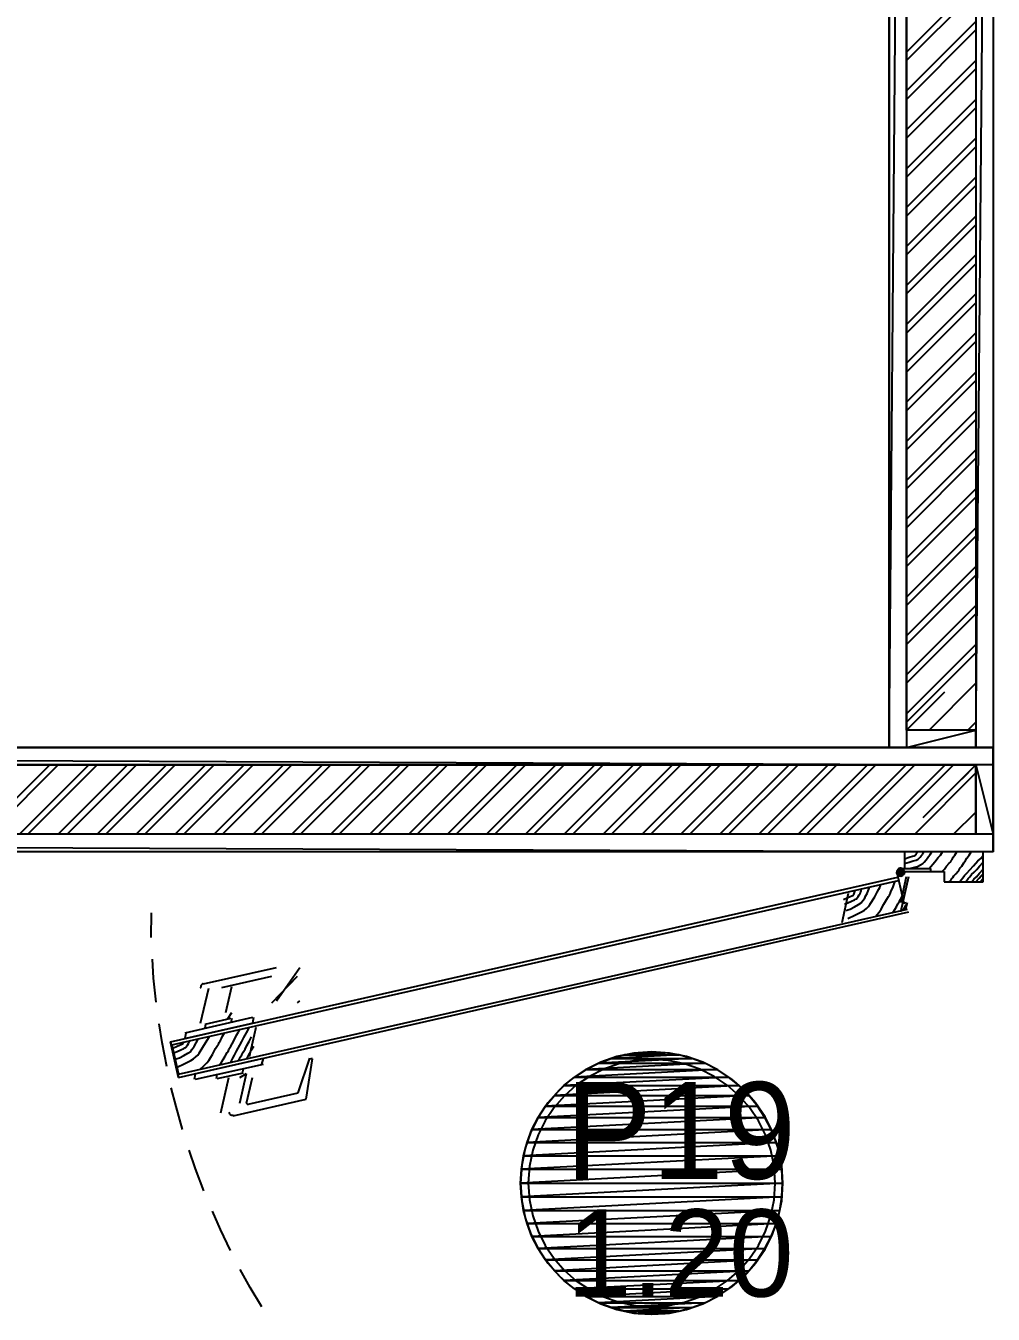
# Model space of a CAD drawing. Header units: millimetres. Extents: x 7649 to 34105, y 3983 to 25377.
# Drawn here: x 20171 to 21567, y 7701 to 9559 of the extents above; entities that cross this region are included whole.
import ezdxf

# ---------------------------------------------------------------- set-up
doc = ezdxf.new("R2010")
doc.units = ezdxf.units.MM

msp = doc.modelspace()

# ---------------------------------------------------------------- linework, layer by layer
at = {"layer": 'GEOMETRY', "color": 7}
for p, q in [((21416.25694, 11418.00556), (21416.25694, 8518.17222)), ((21416.25694, 8518.17222), (21441.65694, 11418.00556)), ((21416.25694, 8518.17222), (21441.65694, 11418.00556)), ((21441.65694, 11418.00556), (21441.65694, 8518.17222)), ((21541.66944, 11418.00556), (21541.66944, 8518.17222)), ((21541.66944, 8518.17222), (21566.54028, 11418.00556)), ((21541.66944, 8518.17222), (21566.54028, 11418.00556)), ((21566.54028, 11418.00556), (21566.54028, 8518.17222)), ((21441.65694, 9520.94306), (21541.66944, 9620.95556)), ((21441.65694, 9508.77222), (21541.66944, 9608.78472)), ((21441.65694, 9464.85139), (21541.66944, 9564.86389)), ((21441.65694, 9452.68056), (21541.66944, 9552.69306)), ((21441.65694, 9408.75972), (21541.66944, 9508.77222)), ((21441.65694, 9396.58889), (21541.66944, 9496.60139)), ((21441.65694, 9352.66806), (21541.66944, 9452.68056)), ((21441.65694, 9340.49722), (21541.66944, 9440.50972)), ((21441.65694, 9296.57639), (21541.66944, 9396.58889)), ((21441.65694, 9284.40556), (21541.66944, 9384.41806)), ((21441.65694, 9240.48472), (21541.66944, 9340.49722)), ((21441.65694, 9228.31389), (21541.66944, 9328.32639)), ((21441.65694, 9184.39306), (21541.66944, 9284.40556)), ((21441.65694, 9172.22222), (21541.66944, 9271.70556)), ((21441.65694, 9128.30139), (21541.66944, 9228.31389)), ((21441.65694, 9115.60139), (21541.66944, 9215.61389)), ((21441.65694, 9072.20972), (21541.66944, 9172.22222)), ((21441.65694, 9059.50972), (21541.66944, 9159.52222)), ((21441.65694, 9016.11806), (21541.66944, 9116.13056)), ((21441.65694, 9003.41806), (21541.66944, 9103.43056)), ((21441.65694, 8959.49722), (21541.66944, 9059.50972)), ((21441.65694, 8947.32639), (21541.66944, 9047.33889)), ((21441.65694, 8903.40556), (21541.66944, 9003.41806)), ((21441.65694, 8891.23472), (21541.66944, 8991.24722)), ((21441.65694, 8847.31389), (21541.66944, 8947.32639)), ((21441.65694, 8835.14306), (21541.66944, 8935.15556)), ((21441.65694, 8791.22222), (21541.66944, 8891.23472)), ((21441.65694, 8779.05139), (21541.66944, 8879.06389)), ((21441.65694, 8735.13056), (21541.66944, 8835.14306)), ((21441.65694, 8722.95972), (21541.66944, 8822.97222)), ((21441.65694, 8679.03889), (21541.66944, 8779.05139)), ((21441.65694, 8666.86806), (21541.66944, 8766.88056)), ((21441.65694, 8622.94722), (21541.66944, 8722.95972)), ((21441.65694, 8610.77639), (21541.66944, 8710.78889)), ((21441.65694, 8566.85556), (21541.66944, 8666.86806)), ((21441.65694, 8554.68472), (21541.66944, 8654.69722)), ((21473.93611, 8543.04306), (21541.66944, 8610.77639)), ((21441.65694, 8543.04306), (21496.69028, 8598.60556)), ((21530.02778, 8543.04306), (21541.66944, 8554.68472)), ((21441.65694, 8543.04306), (21441.65694, 8518.17222)), ((21441.65694, 8518.17222), (21541.66944, 8543.04306)), ((21541.66944, 8543.04306), (21441.65694, 8543.04306)), ((21441.65694, 8518.17222), (21541.66944, 8543.04306)), ((21541.66944, 8543.04306), (21541.66944, 8518.17222)), ((21566.54028, 8518.17222), (15666.33194, 8518.17222)), ((15666.33194, 8518.17222), (21566.54028, 8493.30139)), ((15666.33194, 8518.17222), (21566.54028, 8493.30139)), ((21441.65694, 8518.17222), (21416.25694, 8518.17222)), ((21541.66944, 8518.17222), (21441.65694, 8518.17222)), ((21566.54028, 8518.17222), (21541.66944, 8518.17222)), ((21566.54028, 8493.30139), (21566.54028, 8518.17222)), ((21566.54028, 8493.30139), (15666.33194, 8493.30139)), ((20106.04028, 8393.28889), (20206.05278, 8493.30139)), ((20118.21111, 8393.28889), (20218.22361, 8493.30139)), ((20162.13194, 8393.28889), (20262.14444, 8493.30139)), ((20174.30278, 8393.28889), (20274.31528, 8493.30139)), ((20218.22361, 8393.28889), (20318.23611, 8493.30139)), ((20230.92361, 8393.28889), (20330.93611, 8493.30139)), ((20274.31528, 8393.28889), (20374.32778, 8493.30139)), ((20287.01528, 8393.28889), (20387.02778, 8493.30139)), ((20330.40694, 8393.28889), (20430.41944, 8493.30139)), ((20343.10694, 8393.28889), (20443.11944, 8493.30139)), ((20387.02778, 8393.28889), (20486.51111, 8493.30139)), ((20399.19861, 8393.28889), (20499.21111, 8493.30139)), ((20443.11944, 8393.28889), (20543.13194, 8493.30139)), ((20455.29028, 8393.28889), (20555.30278, 8493.30139)), ((20499.21111, 8393.28889), (20599.22361, 8493.30139)), ((20511.38194, 8393.28889), (20611.39444, 8493.30139)), ((20555.30278, 8393.28889), (20655.31528, 8493.30139)), ((20567.47361, 8393.28889), (20667.48611, 8493.30139)), ((20611.39444, 8393.28889), (20711.40694, 8493.30139)), ((20623.56528, 8393.28889), (20723.57778, 8493.30139)), ((20667.48611, 8393.28889), (20767.49861, 8493.30139)), ((20679.65694, 8393.28889), (20779.66944, 8493.30139)), ((20723.57778, 8393.28889), (20823.59028, 8493.30139)), ((20735.74861, 8393.28889), (20835.76111, 8493.30139)), ((20779.66944, 8393.28889), (20879.68194, 8493.30139)), ((20791.84028, 8393.28889), (20891.85278, 8493.30139)), ((20835.76111, 8393.28889), (20935.77361, 8493.30139)), ((20847.93194, 8393.28889), (20947.94444, 8493.30139)), ((20891.85278, 8393.28889), (20991.86528, 8493.30139)), ((20904.02361, 8393.28889), (21004.03611, 8493.30139)), ((20947.94444, 8393.28889), (21047.95694, 8493.30139)), ((20960.11528, 8393.28889), (21060.12778, 8493.30139)), ((21004.03611, 8393.28889), (21104.04861, 8493.30139)), ((21016.20694, 8393.28889), (21116.21944, 8493.30139)), ((21060.12778, 8393.28889), (21160.14028, 8493.30139)), ((21072.82778, 8393.28889), (21172.84028, 8493.30139)), ((21116.21944, 8393.28889), (21216.23194, 8493.30139)), ((21128.91944, 8393.28889), (21228.93194, 8493.30139)), ((21172.31111, 8393.28889), (21272.32361, 8493.30139)), ((21185.01111, 8393.28889), (21285.02361, 8493.30139)), ((21228.40278, 8393.28889), (21328.41528, 8493.30139)), ((21241.10278, 8393.28889), (21341.11528, 8493.30139)), ((21285.02361, 8393.28889), (21385.03611, 8493.30139)), ((21297.19444, 8393.28889), (21397.20694, 8493.30139)), ((21341.11528, 8393.28889), (21441.12778, 8493.30139)), ((21353.28611, 8393.28889), (21453.29861, 8493.30139)), ((21397.20694, 8393.28889), (21497.21944, 8493.30139)), ((21409.37778, 8393.28889), (21509.39028, 8493.30139)), ((21465.46944, 8417.10139), (21541.66944, 8493.30139)), ((21521.56111, 8473.19306), (21541.66944, 8493.30139)), ((21566.54028, 8493.30139), (21541.66944, 8493.30139)), ((21541.66944, 8493.30139), (21566.54028, 8393.28889)), ((21541.66944, 8493.30139), (21566.54028, 8393.28889)), ((21541.66944, 8393.28889), (21541.66944, 8493.30139)), ((21566.54028, 8393.28889), (21566.54028, 8493.30139)), ((21453.29861, 8393.28889), (21541.66944, 8481.65972)), ((21509.39028, 8393.28889), (21541.66944, 8425.03889)), ((21566.54028, 8393.28889), (15666.33194, 8393.28889)), ((15666.33194, 8393.28889), (21566.54028, 8367.88889)), ((15666.33194, 8393.28889), (21566.54028, 8367.88889)), ((21566.54028, 8393.28889), (21541.66944, 8393.28889)), ((21566.54028, 8367.88889), (21566.54028, 8393.28889)), ((21566.54028, 8367.88889), (15666.33194, 8367.88889)), ((21552.25278, 8367.88889), (21438.48194, 8367.88889)), ((21438.48194, 8367.88889), (21438.48194, 8343.54722)), ((21438.48194, 8357.83472), (21446.94861, 8360.48056)), ((21446.94861, 8360.48056), (21450.12361, 8361.53889)), ((21450.12361, 8361.53889), (21452.76944, 8362.06806)), ((21452.76944, 8362.06806), (21454.35694, 8363.12639)), ((21454.35694, 8363.12639), (21454.88611, 8363.12639)), ((21454.88611, 8363.12639), (21455.41528, 8364.18472)), ((21455.41528, 8364.18472), (21455.94444, 8365.77222)), ((21455.94444, 8365.77222), (21457.53194, 8367.88889)), ((21458.06111, 8357.30556), (21461.23611, 8359.95139)), ((21461.23611, 8359.95139), (21462.82361, 8362.06806)), ((21462.82361, 8362.06806), (21463.88194, 8363.65556)), ((21463.88194, 8363.65556), (21464.41111, 8364.18472)), ((21464.41111, 8364.18472), (21464.94028, 8364.71389)), ((21464.94028, 8364.71389), (21464.94028, 8365.24306)), ((21464.94028, 8365.24306), (21465.46944, 8365.24306)), ((21465.46944, 8366.30139), (21466.52778, 8367.88889)), ((21465.46944, 8365.24306), (21465.46944, 8366.30139)), ((21471.29028, 8358.36389), (21473.40694, 8361.00972)), ((21473.40694, 8361.00972), (21475.52361, 8364.18472)), ((21475.52361, 8364.18472), (21478.16944, 8367.88889)), ((21482.40278, 8353.60139), (21487.16528, 8359.42222)), ((21487.16528, 8359.42222), (21490.34028, 8363.12639)), ((21490.34028, 8363.12639), (21491.92778, 8365.24306)), ((21491.92778, 8365.24306), (21493.51528, 8367.88889)), ((21507.80278, 8357.83472), (21508.86111, 8359.95139)), ((21508.86111, 8359.95139), (21510.97778, 8363.12639)), ((21510.97778, 8363.12639), (21514.15278, 8367.88889)), ((21528.44028, 8358.89306), (21531.61528, 8363.12639)), ((21531.61528, 8363.12639), (21534.79028, 8367.88889)), ((21548.54861, 8358.36389), (21552.25278, 8363.12639)), ((21552.25278, 8324.49722), (21552.25278, 8367.88889)), ((21428.12782, 8341.32445), (21427.80595, 8340.68285)), ((21430.01528, 8342.48889), (21427.89861, 8340.37222)), ((21428.52687, 8341.91536), (21428.12782, 8341.32445)), ((21428.99648, 8342.44897), (21428.52687, 8341.91536)), ((21429.53003, 8342.91865), (21428.99648, 8342.44897)), ((21430.12093, 8343.31778), (21429.53003, 8342.91865)), ((21430.01528, 8342.48889), (21432.66111, 8343.54722)), ((21432.66111, 8338.25556), (21430.01528, 8342.48889)), ((21432.66111, 8338.25556), (21430.01528, 8342.48889)), ((21430.76255, 8343.63974), (21430.12093, 8343.31778)), ((21431.44829, 8343.87791), (21430.76255, 8343.63974)), ((21432.17155, 8344.02567), (21431.44829, 8343.87791)), ((21432.92569, 8344.07639), (21432.17155, 8344.02567)), ((21432.66111, 8343.54722), (21432.66111, 8338.25556)), ((21432.66111, 8343.54722), (21435.30694, 8343.01806)), ((21432.66111, 8338.25556), (21432.66111, 8343.54722)), ((21432.66111, 8343.54722), (21476.58194, 8343.54722)), ((21435.30694, 8343.01806), (21432.66111, 8338.25556)), ((21435.30694, 8343.01806), (21432.66111, 8338.25556)), ((21432.66111, 8338.25556), (21437.42361, 8340.90139)), ((21432.66111, 8338.25556), (21437.42361, 8340.90139)), ((21433.67984, 8344.02567), (21432.92569, 8344.07639)), ((21434.40309, 8343.87791), (21433.67984, 8344.02567)), ((21435.08884, 8343.63974), (21434.40309, 8343.87791)), ((21435.73046, 8343.31778), (21435.08884, 8343.63974)), ((21437.42361, 8340.90139), (21435.30694, 8343.01806)), ((21436.32136, 8342.91865), (21435.73046, 8343.31778)), ((21436.85491, 8342.44897), (21436.32136, 8342.91865)), ((21437.32452, 8341.91536), (21436.85491, 8342.44897)), ((21437.72356, 8341.32445), (21437.32452, 8341.91536)), ((21437.42361, 8340.90139), (21438.48194, 8338.25556)), ((21438.04544, 8340.68285), (21437.72356, 8341.32445)), ((21438.48194, 8350.95556), (21445.36111, 8353.07222)), ((21445.36111, 8353.07222), (21451.18194, 8354.65972)), ((21445.89028, 8343.54722), (21457.53194, 8346.72222)), ((21451.18194, 8354.65972), (21455.41528, 8355.71806)), ((21455.41528, 8355.71806), (21458.06111, 8357.30556)), ((21457.53194, 8346.72222), (21461.76528, 8348.83889)), ((21461.76528, 8348.83889), (21464.94028, 8350.95556)), ((21464.94028, 8350.95556), (21467.05694, 8353.07222)), ((21467.05694, 8353.07222), (21469.70278, 8356.24722)), ((21469.70278, 8356.24722), (21471.29028, 8358.36389)), ((21473.93611, 8343.54722), (21482.40278, 8353.60139)), ((21476.58194, 8339.31389), (21476.58194, 8343.54722)), ((21492.98611, 8339.31389), (21496.16111, 8343.01806)), ((21496.16111, 8343.01806), (21499.33611, 8347.25139)), ((21499.33611, 8347.25139), (21503.04028, 8351.48472)), ((21503.04028, 8351.48472), (21505.15694, 8353.60139)), ((21505.15694, 8353.60139), (21505.68611, 8355.18889)), ((21505.68611, 8355.18889), (21506.21528, 8355.71806)), ((21506.21528, 8355.71806), (21506.74444, 8355.71806)), ((21506.74444, 8356.24722), (21507.27361, 8356.77639)), ((21506.74444, 8355.71806), (21506.74444, 8356.24722)), ((21507.27361, 8356.77639), (21507.80278, 8357.83472)), ((21515.74028, 8339.84306), (21517.32778, 8341.95972)), ((21517.32778, 8342.48889), (21517.85694, 8343.01806)), ((21517.32778, 8341.95972), (21517.32778, 8342.48889)), ((21517.85694, 8343.01806), (21518.91528, 8344.60556)), ((21518.91528, 8344.60556), (21521.03194, 8347.25139)), ((21521.03194, 8347.25139), (21522.61944, 8349.36806)), ((21522.61944, 8349.36806), (21524.20694, 8352.01389)), ((21524.20694, 8352.01389), (21526.32361, 8355.18889)), ((21526.32361, 8355.18889), (21528.44028, 8358.89306)), ((21528.44028, 8337.19722), (21532.67361, 8341.95972)), ((21532.67361, 8341.95972), (21537.96528, 8347.78056)), ((21537.96528, 8347.78056), (21544.31528, 8354.65972)), ((21539.02361, 8338.25556), (21542.72778, 8342.48889)), ((21542.72778, 8342.48889), (21546.96111, 8347.25139)), ((21544.31528, 8354.65972), (21548.54861, 8358.36389)), ((21546.96111, 8347.25139), (21552.25278, 8353.07222)), ((21546.96111, 8337.19722), (21552.25278, 8343.01806)), ((20380.14861, 8093.78056), (21428.95694, 8331.37639)), ((20382.26528, 8089.54722), (21430.01528, 8326.61389)), ((21423.13611, 8320.26389), (21425.25278, 8325.55556)), ((21427.36944, 8337.72639), (21427.89861, 8340.37222)), ((21427.36944, 8339.31389), (21476.58194, 8339.31389)), ((21427.42015, 8339.27407), (21427.36944, 8338.52014)), ((21427.36944, 8338.52014), (21427.42015, 8337.76621)), ((21427.36944, 8337.72639), (21432.66111, 8338.25556)), ((21432.66111, 8338.25556), (21427.36944, 8337.72639)), ((21428.42778, 8335.08056), (21427.36944, 8337.72639)), ((21427.56785, 8339.99718), (21427.42015, 8339.27407)), ((21427.42015, 8337.76621), (21427.56785, 8337.0431)), ((21427.80595, 8340.68285), (21427.56785, 8339.99718)), ((21427.56785, 8337.0431), (21427.80595, 8336.35743)), ((21427.80595, 8336.35743), (21428.12782, 8335.71583)), ((21427.89861, 8340.37222), (21432.66111, 8338.25556)), ((21427.89861, 8340.37222), (21432.66111, 8338.25556)), ((21427.89861, 8336.13889), (21437.42361, 8293.80556)), ((21428.12782, 8335.71583), (21428.52687, 8335.12492)), ((21432.66111, 8338.25556), (21428.42778, 8335.08056)), ((21432.66111, 8338.25556), (21428.42778, 8335.08056)), ((21428.42778, 8335.08056), (21430.54444, 8332.96389)), ((21428.52687, 8335.12492), (21428.99648, 8334.59131)), ((21428.99648, 8334.59131), (21429.53003, 8334.12163)), ((21429.53003, 8334.12163), (21430.12093, 8333.7225)), ((21430.12093, 8333.7225), (21430.76255, 8333.40054)), ((21430.54444, 8332.96389), (21432.66111, 8338.25556)), ((21430.54444, 8332.96389), (21432.66111, 8338.25556)), ((21433.19028, 8332.43472), (21430.54444, 8332.96389)), ((21430.76255, 8333.40054), (21431.44829, 8333.16237)), ((21431.44829, 8333.16237), (21432.17155, 8333.01461)), ((21432.17155, 8333.01461), (21432.92569, 8332.96389)), ((21432.66111, 8338.25556), (21433.19028, 8332.43472)), ((21438.48194, 8338.25556), (21432.66111, 8338.25556)), ((21437.95278, 8335.60972), (21432.66111, 8338.25556)), ((21432.66111, 8338.25556), (21438.48194, 8338.25556)), ((21437.95278, 8335.60972), (21432.66111, 8338.25556)), ((21432.66111, 8338.25556), (21435.83611, 8333.49306)), ((21432.66111, 8338.25556), (21435.83611, 8333.49306)), ((21433.19028, 8332.43472), (21432.66111, 8338.25556)), ((21432.92569, 8332.96389), (21433.67984, 8333.01461)), ((21435.83611, 8333.49306), (21433.19028, 8332.43472)), ((21433.19028, 8294.86389), (21441.65694, 8332.43472)), ((21433.19028, 8281.10556), (21444.83194, 8332.43472)), ((21433.67984, 8333.01461), (21434.40309, 8333.16237)), ((21434.40309, 8333.16237), (21435.08884, 8333.40054)), ((21435.08884, 8333.40054), (21435.73046, 8333.7225)), ((21435.73046, 8333.7225), (21436.32136, 8334.12163)), ((21435.83611, 8333.49306), (21437.95278, 8335.60972)), ((21436.32136, 8334.12163), (21436.85491, 8334.59131)), ((21436.85491, 8334.59131), (21437.32452, 8335.12492)), ((21437.32452, 8335.12492), (21437.72356, 8335.71583)), ((21437.72356, 8335.71583), (21438.04544, 8336.35743)), ((21438.48194, 8338.25556), (21437.95278, 8335.60972)), ((21438.28354, 8339.99718), (21438.04544, 8340.68285)), ((21438.04544, 8336.35743), (21438.28354, 8337.0431)), ((21438.43124, 8339.27407), (21438.28354, 8339.99718)), ((21438.28354, 8337.0431), (21438.43124, 8337.76621)), ((21438.48194, 8338.52014), (21438.43124, 8339.27407)), ((21438.43124, 8337.76621), (21438.48194, 8338.52014)), ((21476.58194, 8339.31389), (21495.63194, 8339.31389)), ((21495.63194, 8339.31389), (21495.63194, 8324.49722)), ((21495.63194, 8324.49722), (21552.25278, 8324.49722)), ((21503.04028, 8324.49722), (21505.15694, 8326.61389)), ((21505.15694, 8326.61389), (21506.21528, 8328.20139)), ((21506.21528, 8328.20139), (21506.74444, 8329.25972)), ((21506.74444, 8329.25972), (21507.27361, 8329.78889)), ((21507.27361, 8329.78889), (21507.80278, 8330.31806)), ((21507.80278, 8330.31806), (21508.33194, 8330.84722)), ((21508.33194, 8330.84722), (21509.91944, 8332.96389)), ((21509.91944, 8332.96389), (21512.56528, 8336.13889)), ((21512.56528, 8336.13889), (21515.74028, 8339.84306)), ((21517.85694, 8324.49722), (21522.61944, 8330.31806)), ((21522.61944, 8330.31806), (21525.26528, 8333.49306)), ((21525.26528, 8333.49306), (21528.44028, 8337.19722)), ((21526.85278, 8324.49722), (21530.55694, 8329.25972)), ((21530.55694, 8329.25972), (21532.67361, 8331.90556)), ((21532.67361, 8331.90556), (21535.31944, 8335.08056)), ((21535.31944, 8335.08056), (21539.02361, 8338.25556)), ((21535.84861, 8324.49722), (21538.49444, 8328.20139)), ((21538.49444, 8328.20139), (21542.19861, 8331.90556)), ((21541.66944, 8324.49722), (21546.43194, 8329.78889)), ((21542.19861, 8331.90556), (21546.96111, 8337.19722)), ((21546.43194, 8329.78889), (21549.07778, 8332.96389)), ((21548.01944, 8324.49722), (21552.25278, 8329.78889)), ((21549.07778, 8332.96389), (21552.25278, 8336.13889)), ((21348.52361, 8265.75972), (21358.04861, 8308.09306)), ((21360.16528, 8303.33056), (21362.81111, 8304.38889)), ((21362.81111, 8304.38889), (21364.92778, 8305.44722)), ((21364.92778, 8305.44722), (21365.45694, 8305.97639)), ((21365.45694, 8306.50556), (21365.98611, 8307.56389)), ((21365.45694, 8305.97639), (21365.45694, 8306.50556)), ((21365.98611, 8307.56389), (21366.51528, 8309.15139)), ((21366.51528, 8309.15139), (21367.57361, 8312.32639)), ((21371.80694, 8303.33056), (21373.39444, 8305.97639)), ((21373.39444, 8305.97639), (21374.45278, 8307.56389)), ((21374.45278, 8307.56389), (21374.98194, 8308.62222)), ((21374.98194, 8309.15139), (21375.51111, 8309.68056)), ((21374.98194, 8308.62222), (21374.98194, 8309.15139)), ((21375.51111, 8310.20972), (21376.04028, 8311.79722)), ((21375.51111, 8309.68056), (21375.51111, 8310.20972)), ((21376.04028, 8311.79722), (21376.56944, 8314.44306)), ((21381.33194, 8301.21389), (21382.39028, 8303.85972)), ((21382.39028, 8303.85972), (21384.50694, 8307.56389)), ((21384.50694, 8307.56389), (21386.09444, 8311.79722)), ((21386.09444, 8311.79722), (21388.74028, 8317.61806)), ((21395.61944, 8302.80139), (21399.32361, 8309.68056)), ((21399.32361, 8309.68056), (21401.44028, 8313.91389)), ((21401.44028, 8313.91389), (21403.02778, 8316.55972)), ((21403.02778, 8316.55972), (21404.61528, 8320.79306)), ((21415.72778, 8303.33056), (21416.78611, 8305.44722)), ((21416.78611, 8305.44722), (21417.31528, 8306.50556)), ((21417.31528, 8306.50556), (21417.84444, 8307.03472)), ((21417.84444, 8307.03472), (21418.37361, 8308.09306)), ((21418.37361, 8308.62222), (21418.90278, 8310.20972)), ((21418.37361, 8308.09306), (21418.37361, 8308.62222)), ((21418.90278, 8310.20972), (21419.96111, 8312.32639)), ((21419.96111, 8312.32639), (21421.54861, 8316.03056)), ((21421.54861, 8316.03056), (21423.13611, 8320.26389)), ((21433.71944, 8301.21389), (21435.30694, 8303.85972)), ((20391.79028, 8047.21389), (21442.71528, 8285.33889)), ((21350.64028, 8299.09722), (21356.99028, 8301.74306)), ((21352.22778, 8292.21806), (21356.99028, 8294.33472)), ((21356.99028, 8301.74306), (21360.16528, 8303.33056)), ((21356.99028, 8294.33472), (21362.28194, 8296.45139)), ((21356.99028, 8284.28056), (21360.16528, 8285.33889)), ((21360.16528, 8285.33889), (21366.51528, 8288.51389)), ((21362.28194, 8296.45139), (21366.51528, 8298.56806)), ((21366.51528, 8298.56806), (21368.10278, 8299.62639)), ((21366.51528, 8288.51389), (21372.33611, 8291.68889)), ((21368.10278, 8299.62639), (21369.16111, 8300.15556)), ((21369.16111, 8300.15556), (21371.80694, 8303.33056)), ((21372.33611, 8291.68889), (21376.04028, 8294.33472)), ((21376.04028, 8294.33472), (21378.68611, 8297.50972)), ((21378.68611, 8297.50972), (21381.33194, 8301.21389)), ((21380.80278, 8283.75139), (21383.97778, 8285.86806)), ((21383.97778, 8285.86806), (21386.62361, 8289.04306)), ((21386.62361, 8289.04306), (21388.74028, 8291.68889)), ((21388.74028, 8291.68889), (21395.61944, 8302.80139)), ((21401.96944, 8280.57639), (21405.14444, 8285.33889)), ((21405.14444, 8285.33889), (21408.84861, 8292.21806)), ((21408.84861, 8292.21806), (21413.08194, 8299.62639)), ((21413.08194, 8299.62639), (21415.72778, 8303.33056)), ((21422.07778, 8280.57639), (21426.84028, 8288.51389)), ((21426.84028, 8288.51389), (21428.95694, 8292.74722)), ((21428.95694, 8292.74722), (21430.54444, 8294.86389)), ((21430.54444, 8295.39306), (21431.60278, 8296.45139)), ((21430.54444, 8294.86389), (21430.54444, 8295.39306)), ((21431.60278, 8296.45139), (21432.66111, 8299.09722)), ((21432.66111, 8299.09722), (21433.71944, 8301.21389)), ((21436.89444, 8283.75139), (21438.48194, 8286.92639)), ((21437.42361, 8293.80556), (21441.65694, 8294.86389)), ((21438.48194, 8286.92639), (21441.12778, 8291.68889)), ((21440.59861, 8285.33889), (21442.71528, 8294.86389)), ((20352.10278, 8244.06389), (20352.63194, 8280.04722)), ((20391.79028, 8042.45139), (21444.83194, 8281.10556)), ((21354.34444, 8283.22222), (21356.99028, 8284.28056)), ((21356.99028, 8271.58056), (21367.04444, 8276.34306)), ((21367.04444, 8276.34306), (21376.56944, 8281.10556)), ((21376.56944, 8281.10556), (21380.80278, 8283.75139)), ((21396.67778, 8274.75556), (21401.96944, 8280.57639)), ((20355.80694, 8185.85556), (20354.21944, 8212.84306)), ((20427.77361, 8177.38889), (20533.07778, 8201.20139)), ((20533.07778, 8153.04722), (20566.41528, 8201.20139)), ((20359.51111, 8150.93056), (20355.80694, 8185.85556)), ((20423.79851, 8174.03867), (20423.62596, 8173.34185)), ((20424.05746, 8174.70306), (20423.79851, 8174.03867)), ((20424.39785, 8175.32713), (20424.05746, 8174.70306)), ((20424.81467, 8175.90294), (20424.39785, 8175.32713)), ((20425.30294, 8176.42258), (20424.81467, 8175.90294)), ((20425.85767, 8176.87813), (20425.30294, 8176.42258)), ((20426.47388, 8177.26168), (20425.85767, 8176.87813)), ((20427.14657, 8177.56532), (20426.47388, 8177.26168)), ((20427.87076, 8177.78111), (20427.14657, 8177.56532)), ((20454.23194, 8172.09722), (20526.19861, 8188.50139)), ((20460.05278, 8136.11389), (20468.51944, 8173.68472)), ((20526.19861, 8149.87222), (20563.24028, 8188.50139)), ((20423.54028, 8120.76806), (20435.18194, 8171.03889)), ((20423.62596, 8173.34185), (20423.54482, 8172.62053)), ((20423.54482, 8172.62053), (20423.56007, 8171.88262)), ((20423.56007, 8171.88262), (20423.6767, 8171.13604)), ((20563.24028, 8149.87222), (20566.41528, 8153.04722)), ((20367.97778, 8092.72222), (20363.74444, 8119.70972)), ((20401.31528, 8107.00972), (20498.68194, 8129.23472)), ((20402.90278, 8099.07222), (20500.26944, 8121.29722)), ((20429.89028, 8119.18056), (20467.46111, 8128.17639)), ((20429.89028, 8113.88889), (20430.94861, 8119.18056)), ((20462.16944, 8126.58889), (20468.51944, 8136.11389)), ((20467.46111, 8122.35556), (20469.04861, 8128.17639)), ((20498.68194, 8121.29722), (20500.26944, 8129.23472)), ((20401.31528, 8099.07222), (20402.90278, 8107.00972)), ((20428.30278, 8088.48889), (20436.24028, 8101.71806)), ((20453.70278, 8098.54306), (20455.29028, 8102.24722)), ((20455.29028, 8102.24722), (20457.93611, 8107.00972)), ((20471.69444, 8096.42639), (20475.39861, 8103.30556)), ((20475.39861, 8103.30556), (20477.51528, 8107.53889)), ((20477.51528, 8107.53889), (20480.16111, 8111.77222)), ((20482.80694, 8094.30972), (20485.98194, 8100.13056)), ((20485.98194, 8100.13056), (20489.68611, 8107.00972)), ((20489.68611, 8107.00972), (20493.91944, 8114.94722)), ((20493.39028, 8094.30972), (20497.09444, 8101.18889)), ((20493.91944, 8072.61389), (20503.44444, 8114.94722)), ((20374.85694, 8058.32639), (20367.97778, 8092.72222)), ((20391.79028, 8042.45139), (20380.14861, 8093.78056)), ((20380.14861, 8093.78056), (20391.79028, 8042.45139)), ((20382.26528, 8089.54722), (20391.79028, 8047.21389)), ((20383.32361, 8084.78472), (20389.67361, 8087.43056)), ((20389.67361, 8087.43056), (20392.84861, 8089.01806)), ((20389.67361, 8080.02222), (20394.96528, 8082.13889)), ((20392.84861, 8089.01806), (20395.49444, 8090.07639)), ((20394.96528, 8082.13889), (20399.19861, 8084.25556)), ((20395.49444, 8090.07639), (20397.61111, 8091.13472)), ((20397.61111, 8091.13472), (20398.14028, 8091.66389)), ((20398.14028, 8091.66389), (20398.66944, 8092.19306)), ((20398.66944, 8092.19306), (20399.19861, 8093.78056)), ((20399.19861, 8084.25556), (20400.78611, 8085.31389)), ((20400.78611, 8085.31389), (20401.84444, 8085.84306)), ((20401.84444, 8085.84306), (20404.49028, 8089.01806)), ((20404.49028, 8089.01806), (20406.07778, 8091.66389)), ((20406.07778, 8091.66389), (20408.19444, 8095.36806)), ((20409.25278, 8080.02222), (20411.36944, 8083.19722)), ((20411.36944, 8083.19722), (20414.01528, 8086.90139)), ((20414.01528, 8086.90139), (20417.19028, 8092.19306)), ((20417.19028, 8092.19306), (20420.36528, 8098.54306)), ((20421.42361, 8077.37639), (20428.30278, 8088.48889)), ((20440.47361, 8075.78889), (20445.23611, 8084.25556)), ((20445.23611, 8084.25556), (20447.88194, 8088.48889)), ((20447.88194, 8088.48889), (20449.46944, 8090.60556)), ((20449.46944, 8090.60556), (20449.99861, 8091.66389)), ((20449.99861, 8091.66389), (20450.52778, 8092.72222)), ((20450.52778, 8093.25139), (20451.05694, 8093.78056)), ((20450.52778, 8092.72222), (20450.52778, 8093.25139)), ((20451.05694, 8093.78056), (20451.58611, 8094.30972)), ((20451.58611, 8094.30972), (20452.11528, 8095.89722)), ((20452.11528, 8095.89722), (20453.70278, 8098.54306)), ((20461.64028, 8078.43472), (20463.75694, 8081.08056)), ((20463.75694, 8081.08056), (20464.28611, 8083.19722)), ((20464.28611, 8083.19722), (20465.34444, 8084.78472)), ((20465.34444, 8084.78472), (20466.93194, 8087.43056)), ((20466.93194, 8087.43056), (20469.04861, 8091.13472)), ((20469.04861, 8091.13472), (20471.69444, 8096.42639)), ((20475.39861, 8080.55139), (20477.51528, 8084.78472)), ((20477.51528, 8084.78472), (20480.16111, 8089.01806)), ((20480.16111, 8089.01806), (20482.80694, 8094.30972)), ((20484.92361, 8078.96389), (20487.56944, 8083.19722)), ((20487.56944, 8083.19722), (20490.21528, 8088.48889)), ((20490.21528, 8088.48889), (20493.39028, 8094.30972)), ((20494.44861, 8077.37639), (20497.09444, 8082.13889)), ((20497.09444, 8082.13889), (20500.26944, 8087.43056)), ((20384.91111, 8077.90556), (20389.67361, 8080.02222)), ((20387.02778, 8068.90972), (20389.67361, 8069.96806)), ((20389.67361, 8069.96806), (20392.84861, 8071.02639)), ((20392.84861, 8071.02639), (20399.19861, 8074.20139)), ((20399.19861, 8074.20139), (20405.01944, 8077.37639)), ((20399.72778, 8062.03056), (20409.25278, 8066.79306)), ((20405.01944, 8077.37639), (20409.25278, 8080.02222)), ((20409.25278, 8066.79306), (20413.48611, 8069.43889)), ((20413.48611, 8069.43889), (20416.66111, 8072.08472)), ((20414.54444, 8047.74306), (20511.91111, 8069.96806)), ((20416.66111, 8072.08472), (20419.30694, 8074.73056)), ((20419.30694, 8074.73056), (20421.42361, 8077.37639)), ((20428.83194, 8059.91389), (20432.53611, 8063.61806)), ((20432.53611, 8063.61806), (20435.18194, 8066.79306)), ((20435.18194, 8066.79306), (20436.76944, 8069.43889)), ((20436.76944, 8069.43889), (20438.35694, 8071.55556)), ((20438.35694, 8071.55556), (20440.47361, 8075.78889)), ((20451.58611, 8060.97222), (20454.23194, 8065.20556)), ((20454.23194, 8065.20556), (20455.81944, 8068.38056)), ((20455.81944, 8068.38056), (20458.99444, 8073.14306)), ((20458.99444, 8073.14306), (20461.64028, 8078.43472)), ((20466.93194, 8064.14722), (20467.46111, 8065.73472)), ((20467.46111, 8065.73472), (20468.51944, 8067.32222)), ((20468.51944, 8067.32222), (20470.10694, 8070.49722)), ((20470.10694, 8070.49722), (20472.22361, 8074.73056)), ((20472.22361, 8074.73056), (20473.81111, 8077.37639)), ((20473.81111, 8077.37639), (20475.39861, 8080.55139)), ((20478.57361, 8066.79306), (20479.63194, 8069.43889)), ((20479.63194, 8069.43889), (20481.21944, 8072.08472)), ((20481.21944, 8072.08472), (20482.80694, 8075.25972)), ((20482.80694, 8075.25972), (20484.92361, 8078.96389)), ((20490.21528, 8069.43889), (20492.33194, 8073.14306)), ((20492.33194, 8073.14306), (20494.44861, 8077.37639)), ((20511.91111, 8061.50139), (20514.02778, 8069.96806)), ((20564.29861, 8020.22639), (20581.23194, 8070.49722)), ((20575.94028, 8011.23056), (20584.93611, 8069.43889)), ((20581.23194, 8069.43889), (20584.93611, 8070.49722)), ((21000.51452, 8064.62655), (20978.66949, 8053.66479)), ((21150.61528, 8063.08889), (20979.69444, 8054.09306)), ((20979.69444, 8054.09306), (20997.15694, 8063.08889)), ((21150.61528, 8063.08889), (20979.69444, 8054.09306)), ((21132.09444, 8069.96806), (20997.15694, 8063.08889)), ((20997.15694, 8063.08889), (21015.67778, 8069.96806)), ((21132.09444, 8069.96806), (20997.15694, 8063.08889)), ((20997.15694, 8063.08889), (21150.61528, 8063.08889)), ((20997.15694, 8063.08889), (21150.61528, 8063.08889)), ((21023.86, 8072.73545), (21000.51452, 8064.62655)), ((21113.04444, 8075.25972), (21015.67778, 8069.96806)), ((21015.67778, 8069.96806), (21034.72778, 8075.25972)), ((21113.04444, 8075.25972), (21015.67778, 8069.96806)), ((21015.67778, 8069.96806), (21132.09444, 8069.96806)), ((21015.67778, 8069.96806), (21132.09444, 8069.96806)), ((21048.48053, 8077.76609), (21023.86, 8072.73545)), ((21049.98839, 8066.75504), (21026.81409, 8062.01991)), ((21093.46528, 8077.90556), (21034.72778, 8075.25972)), ((21034.72778, 8075.25972), (21054.30694, 8077.90556)), ((21093.46528, 8077.90556), (21034.72778, 8075.25972)), ((21034.72778, 8075.25972), (21113.04444, 8075.25972)), ((21034.72778, 8075.25972), (21113.04444, 8075.25972)), ((21074.15069, 8079.49306), (21048.48053, 8077.76609)), ((21074.15069, 8068.38056), (21049.98839, 8066.75504)), ((21073.88611, 8078.96389), (21054.30694, 8077.90556)), ((21054.30694, 8077.90556), (21093.46528, 8077.90556)), ((21054.30694, 8077.90556), (21093.46528, 8077.90556)), ((21093.46528, 8077.90556), (21073.88611, 8078.96389)), ((21099.82086, 8077.76609), (21074.15069, 8079.49306)), ((21098.313, 8066.75504), (21074.15069, 8068.38056)), ((21113.04444, 8075.25972), (21093.46528, 8077.90556)), ((21121.4873, 8062.01991), (21098.313, 8066.75504)), ((21124.44139, 8072.73545), (21099.82086, 8077.76609)), ((21132.09444, 8069.96806), (21113.04444, 8075.25972)), ((21147.78687, 8064.62655), (21124.44139, 8072.73545)), ((21150.61528, 8063.08889), (21132.09444, 8069.96806)), ((21169.6319, 8053.66479), (21147.78687, 8064.62655)), ((21168.60694, 8054.09306), (21150.61528, 8063.08889)), ((20389.67361, 8057.26806), (20399.72778, 8062.03056)), ((20414.54444, 8039.80556), (20416.13194, 8047.74306)), ((20416.13194, 8039.80556), (20514.02778, 8061.50139)), ((20422.48194, 8054.09306), (20428.83194, 8059.91389)), ((20446.29444, 8040.86389), (20447.35278, 8046.68472)), ((20447.35278, 8040.86389), (20485.45278, 8049.33056)), ((20480.16111, 8005.40972), (20489.68611, 8048.27222)), ((20480.16111, 8042.45139), (20489.68611, 8048.27222)), ((20483.86528, 8049.33056), (20485.45278, 8055.15139)), ((20978.66949, 8053.66479), (20958.55031, 8040.07557)), ((21168.60694, 8054.09306), (20962.76111, 8042.98056)), ((20962.76111, 8042.98056), (20979.69444, 8054.09306)), ((21168.60694, 8054.09306), (20962.76111, 8042.98056)), ((20984.27811, 8044.06951), (20965.34075, 8031.27855)), ((20979.69444, 8054.09306), (21168.60694, 8054.09306)), ((20979.69444, 8054.09306), (21168.60694, 8054.09306)), ((21004.83994, 8054.38735), (20984.27811, 8044.06951)), ((21026.81409, 8062.01991), (21004.83994, 8054.38735)), ((21143.46145, 8054.38735), (21121.4873, 8062.01991)), ((21164.02328, 8044.06951), (21143.46145, 8054.38735)), ((21182.96064, 8031.27855), (21164.02328, 8044.06951)), ((21185.01111, 8042.98056), (21168.60694, 8054.09306)), ((21189.75108, 8040.07557), (21169.6319, 8053.66479)), ((20388.08611, 8000.64722), (20381.20694, 8027.63472)), ((20452.64444, 7991.65139), (20464.28611, 8042.45139)), ((20489.68611, 8005.40972), (20498.15278, 8042.45139)), ((21200.35694, 8030.80972), (20933.65694, 8016.52222)), ((20933.65694, 8016.52222), (20947.41528, 8030.80972)), ((21200.35694, 8030.80972), (20933.65694, 8016.52222)), ((20958.55031, 8040.07557), (20940.38237, 8024.08429)), ((21185.01111, 8042.98056), (20947.41528, 8030.80972)), ((20947.41528, 8030.80972), (20962.76111, 8042.98056)), ((21185.01111, 8042.98056), (20947.41528, 8030.80972)), ((20947.41528, 8030.80972), (21200.35694, 8030.80972)), ((20947.41528, 8030.80972), (21200.35694, 8030.80972)), ((20965.34075, 8031.27855), (20948.24003, 8016.22663)), ((20962.76111, 8042.98056), (21185.01111, 8042.98056)), ((20962.76111, 8042.98056), (21185.01111, 8042.98056)), ((21200.06136, 8016.22663), (21182.96064, 8031.27855)), ((21200.35694, 8030.80972), (21185.01111, 8042.98056)), ((21207.91902, 8024.08429), (21189.75108, 8040.07557)), ((21214.11528, 8016.52222), (21200.35694, 8030.80972)), ((20470.63611, 7987.41806), (20575.94028, 8011.23056)), ((20492.33194, 8003.82222), (20564.29861, 8020.22639)), ((21214.11528, 8016.52222), (20920.95694, 8001.17639)), ((20920.95694, 8001.17639), (20933.65694, 8016.52222)), ((21214.11528, 8016.52222), (20920.95694, 8001.17639)), ((20940.38237, 8024.08429), (20924.3911, 8005.91636)), ((20948.24003, 8016.22663), (20933.18811, 7999.12592)), ((20933.65694, 8016.52222), (21214.11528, 8016.52222)), ((20933.65694, 8016.52222), (21214.11528, 8016.52222)), ((21215.11327, 7999.12592), (21200.06136, 8016.22663)), ((21223.91029, 8005.91636), (21207.91902, 8024.08429)), ((21226.81528, 8001.17639), (21214.11528, 8016.52222)), ((20397.61111, 7967.30972), (20388.08611, 8000.64722)), ((20464.42254, 7992.27771), (20464.63856, 7991.55351)), ((20464.63856, 7991.55351), (20464.94236, 7990.88079)), ((20464.94236, 7990.88079), (20465.32603, 7990.26455)), ((20465.32603, 7990.26455), (20465.78166, 7989.70979)), ((20465.78166, 7989.70979), (20466.30135, 7989.22149)), ((20466.30135, 7989.22149), (20466.87717, 7988.80466)), ((20466.87717, 7988.80466), (20467.50122, 7988.46429)), ((20467.50122, 7988.46429), (20468.1656, 7988.20537)), ((20468.1656, 7988.20537), (20468.86238, 7988.03291)), ((20468.86238, 7988.03291), (20469.58367, 7987.95189)), ((20469.58367, 7987.95189), (20470.32156, 7987.96731)), ((20470.32156, 7987.96731), (20471.06813, 7988.08417)), ((20489.74399, 8005.67793), (20489.83679, 8005.36759)), ((20489.83679, 8005.36759), (20489.96719, 8005.07931)), ((20489.96719, 8005.07931), (20490.13179, 8004.81523)), ((20490.13179, 8004.81523), (20490.32721, 8004.5775)), ((20490.32721, 8004.5775), (20490.55004, 8004.36826)), ((20490.55004, 8004.36826), (20490.7969, 8004.18964)), ((20490.7969, 8004.18964), (20491.06438, 8004.0438)), ((20491.06438, 8004.0438), (20491.3491, 8003.93287)), ((20491.3491, 8003.93287), (20491.64765, 8003.85899)), ((20491.64765, 8003.85899), (20491.95665, 8003.82432)), ((20491.95665, 8003.82432), (20492.2727, 8003.83098)), ((20492.2727, 8003.83098), (20492.59239, 8003.88113)), ((21226.81528, 8001.17639), (20910.37361, 7984.77222)), ((20910.37361, 7984.77222), (20920.95694, 8001.17639)), ((21226.81528, 8001.17639), (20910.37361, 7984.77222)), ((20924.3911, 8005.91636), (20910.80187, 7985.79718)), ((20933.18811, 7999.12592), (20920.39715, 7980.18856)), ((20920.95694, 8001.17639), (21226.81528, 8001.17639)), ((20920.95694, 8001.17639), (21226.81528, 8001.17639)), ((21227.90423, 7980.18856), (21215.11327, 7999.12592)), ((21237.49951, 7985.79718), (21223.91029, 8005.91636)), ((21237.39861, 7984.77222), (21226.81528, 8001.17639)), ((20910.80187, 7985.79718), (20899.84011, 7963.95214)), ((21237.39861, 7984.77222), (20901.37778, 7967.30972)), ((20901.37778, 7967.30972), (20910.37361, 7984.77222)), ((21237.39861, 7984.77222), (20901.37778, 7967.30972)), ((20920.39715, 7980.18856), (20910.07931, 7959.62673)), ((20910.37361, 7984.77222), (21237.39861, 7984.77222)), ((20910.37361, 7984.77222), (21237.39861, 7984.77222)), ((21238.22208, 7959.62673), (21227.90423, 7980.18856)), ((21246.39444, 7967.30972), (21237.39861, 7984.77222)), ((21248.46128, 7963.95214), (21237.49951, 7985.79718)), ((20899.84011, 7963.95214), (20891.73121, 7940.60666)), ((21246.39444, 7967.30972), (20894.49861, 7948.78889)), ((20894.49861, 7948.78889), (20901.37778, 7967.30972)), ((21246.39444, 7967.30972), (20894.49861, 7948.78889)), ((20901.37778, 7967.30972), (21246.39444, 7967.30972)), ((20901.37778, 7967.30972), (21246.39444, 7967.30972)), ((20910.07931, 7959.62673), (20902.44675, 7937.65258)), ((21245.85464, 7937.65258), (21238.22208, 7959.62673)), ((21253.80278, 7948.78889), (21246.39444, 7967.30972)), ((21256.57018, 7940.60666), (21248.46128, 7963.95214)), ((20416.13194, 7910.68889), (20407.13611, 7937.67639)), ((20891.73121, 7940.60666), (20886.70058, 7915.98614)), ((21253.80278, 7948.78889), (20889.20694, 7929.73889)), ((20889.20694, 7929.73889), (20894.49861, 7948.78889)), ((21253.80278, 7948.78889), (20889.20694, 7929.73889)), ((20894.49861, 7948.78889), (21253.80278, 7948.78889)), ((20894.49861, 7948.78889), (21253.80278, 7948.78889)), ((20902.44675, 7937.65258), (20897.71163, 7914.47827)), ((21250.58976, 7914.47827), (21245.85464, 7937.65258)), ((21258.56528, 7929.73889), (21253.80278, 7948.78889)), ((21261.60081, 7915.98614), (21256.57018, 7940.60666)), ((20886.70058, 7915.98614), (20884.97361, 7890.31597)), ((21258.56528, 7929.73889), (20886.03194, 7910.15972)), ((20886.03194, 7910.15972), (20889.20694, 7929.73889)), ((21258.56528, 7929.73889), (20886.03194, 7910.15972)), ((20889.20694, 7929.73889), (21258.56528, 7929.73889)), ((20889.20694, 7929.73889), (21258.56528, 7929.73889)), ((20897.71163, 7914.47827), (20896.08611, 7890.31597)), ((21252.21528, 7890.31597), (21250.58976, 7914.47827)), ((21261.74028, 7910.15972), (21258.56528, 7929.73889)), ((21263.32778, 7890.31597), (21261.60081, 7915.98614)), ((20428.30278, 7878.93889), (20416.13194, 7910.68889)), ((21261.74028, 7910.15972), (20884.97361, 7890.05139)), ((20884.97361, 7890.05139), (20886.03194, 7910.15972)), ((21261.74028, 7910.15972), (20884.97361, 7890.05139)), ((20886.03194, 7910.15972), (21261.74028, 7910.15972)), ((20886.03194, 7910.15972), (21261.74028, 7910.15972)), ((21262.79861, 7890.05139), (21261.74028, 7910.15972)), ((20884.97361, 7890.31597), (20886.70058, 7864.64581)), ((20884.97361, 7890.05139), (21262.79861, 7890.05139)), ((20884.97361, 7890.05139), (21262.79861, 7890.05139)), ((20886.03194, 7870.47222), (20884.97361, 7890.05139)), ((21262.79861, 7890.05139), (20886.03194, 7870.47222)), ((21262.79861, 7890.05139), (20886.03194, 7870.47222)), ((20896.08611, 7890.31597), (20897.71163, 7866.15367)), ((20896.08611, 7890.05139), (21252.21528, 7890.05139)), ((21250.58976, 7866.15367), (21252.21528, 7890.31597)), ((21261.60081, 7864.64581), (21263.32778, 7890.31597)), ((21261.74028, 7870.47222), (21262.79861, 7890.05139)), ((20886.03194, 7870.47222), (21261.74028, 7870.47222)), ((20886.03194, 7870.47222), (21261.74028, 7870.47222)), ((20889.20694, 7850.89306), (20886.03194, 7870.47222)), ((20886.70058, 7864.64581), (20891.73121, 7840.02528)), ((21261.74028, 7870.47222), (20889.20694, 7850.89306)), ((21261.74028, 7870.47222), (20889.20694, 7850.89306)), ((20897.71163, 7866.15367), (20902.44675, 7842.97936)), ((21245.85464, 7842.97936), (21250.58976, 7866.15367)), ((21256.57018, 7840.02528), (21261.60081, 7864.64581)), ((21258.56528, 7850.89306), (21261.74028, 7870.47222)), ((20452.11528, 7823.37639), (20440.47361, 7849.83472)), ((20889.20694, 7850.89306), (21258.56528, 7850.89306)), ((20889.20694, 7850.89306), (21258.56528, 7850.89306)), ((20894.49861, 7831.84306), (20889.20694, 7850.89306)), ((20891.73121, 7840.02528), (20899.84011, 7816.6798)), ((21258.56528, 7850.89306), (20894.49861, 7831.84306)), ((21258.56528, 7850.89306), (20894.49861, 7831.84306)), ((20902.44675, 7842.97936), (20910.07931, 7821.00522)), ((21238.22208, 7821.00522), (21245.85464, 7842.97936)), ((21248.46128, 7816.6798), (21256.57018, 7840.02528)), ((21253.80278, 7831.84306), (21258.56528, 7850.89306)), ((20466.40278, 7793.21389), (20452.11528, 7823.37639)), ((20894.49861, 7831.84306), (21253.80278, 7831.84306)), ((20894.49861, 7831.84306), (21253.80278, 7831.84306)), ((20901.37778, 7813.32222), (20894.49861, 7831.84306)), ((21253.80278, 7831.84306), (20901.37778, 7813.32222)), ((21253.80278, 7831.84306), (20901.37778, 7813.32222)), ((20910.07931, 7821.00522), (20920.39715, 7800.44338)), ((21227.90423, 7800.44338), (21238.22208, 7821.00522)), ((21246.39444, 7813.32222), (21253.80278, 7831.84306)), ((20899.84011, 7816.6798), (20910.80187, 7794.83477)), ((20901.37778, 7813.32222), (21246.39444, 7813.32222)), ((20901.37778, 7813.32222), (21246.39444, 7813.32222)), ((20910.37361, 7795.85972), (20901.37778, 7813.32222)), ((21246.39444, 7813.32222), (20910.37361, 7795.85972)), ((21246.39444, 7813.32222), (20910.37361, 7795.85972)), ((21237.39861, 7795.85972), (21246.39444, 7813.32222)), ((21237.49951, 7794.83477), (21248.46128, 7816.6798)), ((20910.37361, 7795.85972), (21237.39861, 7795.85972)), ((20910.37361, 7795.85972), (21237.39861, 7795.85972)), ((20920.95694, 7779.45556), (20910.37361, 7795.85972)), ((20910.80187, 7794.83477), (20924.3911, 7774.71558)), ((20920.39715, 7800.44338), (20933.18811, 7781.50603)), ((21237.39861, 7795.85972), (20920.95694, 7779.45556)), ((21237.39861, 7795.85972), (20920.95694, 7779.45556)), ((21215.11327, 7781.50603), (21227.90423, 7800.44338)), ((21223.91029, 7774.71558), (21237.49951, 7794.83477)), ((21226.81528, 7779.45556), (21237.39861, 7795.85972)), ((20494.97778, 7739.76806), (20480.69028, 7765.69722)), ((20920.95694, 7779.45556), (21226.81528, 7779.45556)), ((20920.95694, 7779.45556), (21226.81528, 7779.45556)), ((20933.65694, 7763.58056), (20920.95694, 7779.45556)), ((20924.3911, 7774.71558), (20940.38237, 7756.54765)), ((20933.18811, 7781.50603), (20948.24003, 7764.40531)), ((21226.81528, 7779.45556), (20933.65694, 7763.58056)), ((21226.81528, 7779.45556), (20933.65694, 7763.58056)), ((21200.06136, 7764.40531), (21215.11327, 7781.50603)), ((21207.91902, 7756.54765), (21223.91029, 7774.71558)), ((21214.11528, 7763.58056), (21226.81528, 7779.45556)), ((20933.65694, 7763.58056), (21214.11528, 7763.58056)), ((20933.65694, 7763.58056), (21214.11528, 7763.58056)), ((20947.41528, 7749.82222), (20933.65694, 7763.58056)), ((20940.38237, 7756.54765), (20958.55031, 7740.55637)), ((21214.11528, 7763.58056), (20947.41528, 7749.82222)), ((21214.11528, 7763.58056), (20947.41528, 7749.82222)), ((20947.41528, 7749.82222), (21200.35694, 7749.82222)), ((20947.41528, 7749.82222), (21200.35694, 7749.82222)), ((20962.76111, 7737.65139), (20947.41528, 7749.82222)), ((20948.24003, 7764.40531), (20965.34075, 7749.35339)), ((21200.35694, 7749.82222), (20962.76111, 7737.65139)), ((21200.35694, 7749.82222), (20962.76111, 7737.65139)), ((20965.34075, 7749.35339), (20984.27811, 7736.56243)), ((21164.02328, 7736.56243), (21182.96064, 7749.35339)), ((21182.96064, 7749.35339), (21200.06136, 7764.40531)), ((21185.01111, 7737.65139), (21200.35694, 7749.82222)), ((21189.75108, 7740.55637), (21207.91902, 7756.54765)), ((21200.35694, 7749.82222), (21214.11528, 7763.58056)), ((20511.91111, 7711.72222), (20494.97778, 7739.76806)), ((20958.55031, 7740.55637), (20978.66949, 7726.96715)), ((20962.76111, 7737.65139), (21185.01111, 7737.65139)), ((20962.76111, 7737.65139), (21185.01111, 7737.65139)), ((20979.69444, 7726.53889), (20962.76111, 7737.65139)), ((21185.01111, 7737.65139), (20979.69444, 7726.53889)), ((21185.01111, 7737.65139), (20979.69444, 7726.53889)), ((20984.27811, 7736.56243), (21004.83994, 7726.24459)), ((21143.46145, 7726.24459), (21164.02328, 7736.56243)), ((21168.60694, 7726.53889), (21185.01111, 7737.65139)), ((21169.6319, 7726.96715), (21189.75108, 7740.55637)), ((20978.66949, 7726.96715), (21000.51452, 7716.00539)), ((20979.69444, 7726.53889), (21168.60694, 7726.53889)), ((20979.69444, 7726.53889), (21168.60694, 7726.53889)), ((20997.15694, 7717.54306), (20979.69444, 7726.53889)), ((21168.60694, 7726.53889), (20997.15694, 7717.54306)), ((21168.60694, 7726.53889), (20997.15694, 7717.54306)), ((20997.15694, 7717.54306), (21150.61528, 7717.54306)), ((20997.15694, 7717.54306), (21150.61528, 7717.54306)), ((21015.67778, 7710.66389), (20997.15694, 7717.54306)), ((21000.51452, 7716.00539), (21023.86, 7707.89649)), ((21004.83994, 7726.24459), (21026.81409, 7718.61203)), ((21150.61528, 7717.54306), (21015.67778, 7710.66389)), ((21150.61528, 7717.54306), (21015.67778, 7710.66389)), ((21015.67778, 7710.66389), (21132.09444, 7710.66389)), ((21015.67778, 7710.66389), (21132.09444, 7710.66389)), ((21034.72778, 7705.37222), (21015.67778, 7710.66389)), ((21026.81409, 7718.61203), (21049.98839, 7713.87691)), ((21132.09444, 7710.66389), (21034.72778, 7705.37222)), ((21132.09444, 7710.66389), (21034.72778, 7705.37222)), ((21049.98839, 7713.87691), (21074.15069, 7712.25139)), ((21074.15069, 7712.25139), (21098.313, 7713.87691)), ((21098.313, 7713.87691), (21121.4873, 7718.61203)), ((21113.04444, 7705.37222), (21132.09444, 7710.66389)), ((21121.4873, 7718.61203), (21143.46145, 7726.24459)), ((21124.44139, 7707.89649), (21147.78687, 7716.00539)), ((21132.09444, 7710.66389), (21150.61528, 7717.54306)), ((21147.78687, 7716.00539), (21169.6319, 7726.96715)), ((21150.61528, 7717.54306), (21168.60694, 7726.53889)), ((21023.86, 7707.89649), (21048.48053, 7702.86586)), ((21034.72778, 7705.37222), (21113.04444, 7705.37222)), ((21113.04444, 7705.37222), (21034.72778, 7705.37222)), ((21034.72778, 7705.37222), (21054.30694, 7702.19722)), ((21048.48053, 7702.86586), (21074.15069, 7701.13889)), ((21054.30694, 7702.19722), (21113.04444, 7705.37222)), ((21054.30694, 7702.19722), (21113.04444, 7705.37222)), ((21093.46528, 7702.19722), (21054.30694, 7702.19722)), ((21093.46528, 7702.19722), (21054.30694, 7702.19722)), ((21054.30694, 7702.19722), (21073.88611, 7701.13889)), ((21073.88611, 7701.13889), (21093.46528, 7702.19722)), ((21074.15069, 7701.13889), (21099.82086, 7702.86586)), ((21113.04444, 7705.37222), (21093.46528, 7702.19722)), ((21099.82086, 7702.86586), (21124.44139, 7707.89649))]:
    msp.add_line(p, q, dxfattribs=at)
at = {"layer": 'RECTANGLES', "color": 7}
for p, q in [((21416.25694, 8518.17222), (21416.25694, 11418.00556)), ((21566.54028, 11418.00556), (21566.54028, 8518.17222)), ((21441.65694, 8543.04306), (21441.65694, 11393.13472)), ((21541.66944, 11393.13472), (21541.66944, 8543.04306)), ((21541.66944, 8543.04306), (21441.65694, 8543.04306)), ((15666.33194, 8518.17222), (21566.54028, 8518.17222)), ((21566.54028, 8518.17222), (21416.25694, 8518.17222)), ((21566.54028, 8518.17222), (21566.54028, 8367.88889)), ((15691.73194, 8493.30139), (21541.66944, 8493.30139)), ((21541.66944, 8493.30139), (21541.66944, 8393.28889)), ((21541.66944, 8393.28889), (15691.73194, 8393.28889)), ((21566.54028, 8367.88889), (15666.33194, 8367.88889))]:
    msp.add_line(p, q, dxfattribs=at)

# ---------------------------------------------------------------- texts
at = {"layer": 'TEXT'}
for s, height, p in [('P19', 139.69947, (20949.53194, 7896.16867)), ('1.20', 125.72947, (20951.64861, 7726.59403))]:
    msp.add_text(s, height=height, dxfattribs=at).set_placement(p)

doc.saveas('drawing.dxf')
